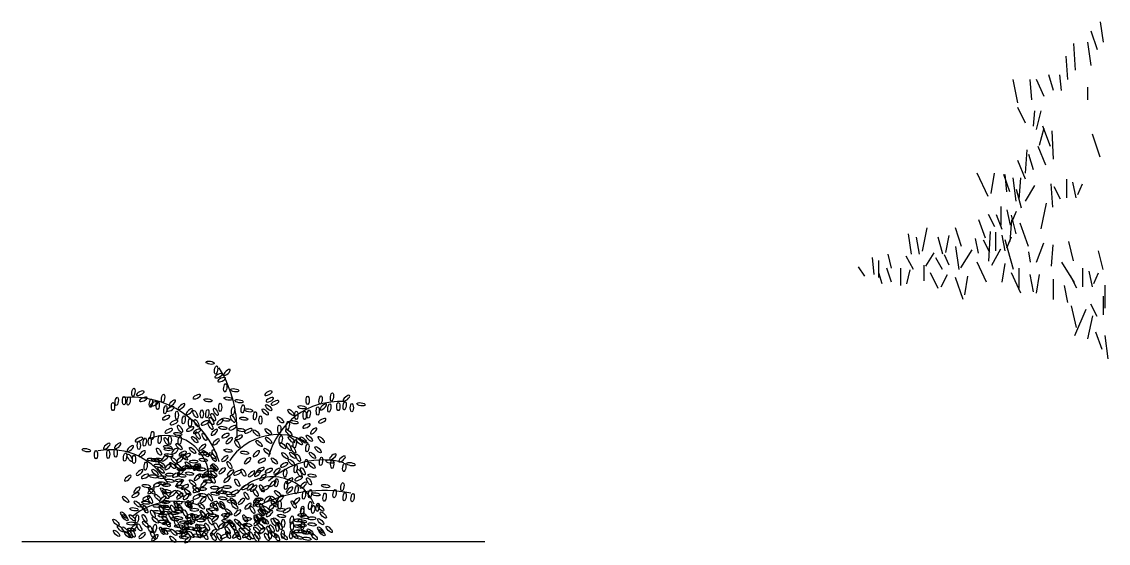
# Model space of a CAD drawing. Header units: millimetres. Extents: x -38686 to 870903, y -23218 to 232707.
# Drawn here: x 51871 to 55926, y 15956 to 17901 of the extents above; entities that cross this region are included whole.
import ezdxf

# ---------------------------------------------------------------- set-up
doc = ezdxf.new("R2010")
doc.units = ezdxf.units.MM
doc.header["$LTSCALE"] = 10
doc.layers.add('40 - Detail Outline', color=142, linetype='Continuous')

msp = doc.modelspace()

# ---------------------------------------------------------------- linework, layer by layer
at = {"layer": '40 - Detail Outline', "color": 250}
for p, q in [((55908.441, 17825.557), (55896.796, 17901.23)), ((55885.15, 17796.452), (55861.858, 17866.304)), ((55803.629, 17720.779), (55797.806, 17819.736)), ((55861.858, 17738.242), (55850.212, 17825.557)), ((55774.514, 17685.853), (55768.691, 17773.168)), ((55588.181, 17598.538), (55570.712, 17685.853)), ((55640.587, 17610.18), (55634.764, 17685.853)), ((55687.171, 17621.822), (55658.056, 17685.853)), ((55722.108, 17645.106), (55704.639, 17703.316)), ((55751.223, 17645.106), (55745.4, 17703.316)), ((55850.212, 17610.18), (55850.212, 17656.748)), ((55617.296, 17522.865), (55588.181, 17581.075)), ((55646.41, 17511.223), (55652.233, 17569.433)), ((55658.056, 17499.581), (55675.525, 17569.433)), ((55669.702, 17441.371), (55687.171, 17505.402)), ((55710.462, 17435.55), (55681.348, 17511.223)), ((55722.108, 17388.981), (55716.285, 17493.76)), ((55895.793, 17396.318), (55867.129, 17482.283)), ((55692.993, 17365.697), (55663.879, 17435.55)), ((55617.296, 17336.592), (55623.118, 17423.908)), ((55646.41, 17348.234), (55628.941, 17406.444)), ((55617.296, 17313.308), (55588.181, 17383.16)), ((55477.545, 17249.277), (55436.785, 17336.592)), ((55489.191, 17260.919), (55500.837, 17336.592)), ((55559.066, 17266.74), (55535.775, 17330.771)), ((55547.42, 17266.74), (55541.598, 17330.771)), ((55582.358, 17231.814), (55570.712, 17319.129)), ((55594.004, 17237.635), (55599.827, 17319.129)), ((55770.988, 17244.676), (55770.988, 17314.529)), ((55601.53, 17205.762), (55584.061, 17275.614)), ((55617.296, 17231.814), (55652.233, 17290.024)), ((55718.581, 17209.75), (55712.759, 17297.066)), ((55747.696, 17238.855), (55724.404, 17285.424)), ((55805.925, 17244.676), (55794.279, 17302.887)), ((55811.748, 17256.318), (55829.217, 17297.066)), ((55525.832, 17141.731), (55525.832, 17211.583)), ((55560.769, 17141.731), (55549.124, 17199.941)), ((55566.592, 17153.373), (55584.061, 17194.12)), ((55676.034, 17128.873), (55695.143, 17224.389)), ((55467.7, 17093.999), (55443.033, 17161.811)), ((55502.54, 17135.91), (55479.249, 17182.478)), ((55530.52, 17125.694), (55508.416, 17180.935)), ((55560.201, 17081.67), (55566.368, 17161.811)), ((55582.42, 17110.246), (55564.952, 17180.098)), ((55232.983, 17045.542), (55250.452, 17132.857)), ((55378.556, 17063.005), (55355.264, 17132.857)), ((55480.033, 17007.693), (55486.2, 17118.658)), ((55506.722, 17046.215), (55506.722, 17116.067)), ((55628.035, 17063.176), (55597.201, 17149.482)), ((55192.223, 17033.9), (55180.577, 17109.573)), ((55221.337, 17033.9), (55209.691, 17097.931)), ((55308.681, 17033.9), (55291.212, 17097.931)), ((55320.327, 17039.721), (55331.973, 17103.752)), ((55442.104, 17037.308), (55431.052, 17092.549)), ((55483.431, 17040.394), (55460.139, 17086.962)), ((55541.66, 17046.215), (55530.014, 17104.425)), ((55572.534, 16976.869), (55541.701, 17087.834)), ((55547.483, 17057.857), (55564.952, 17098.604)), ((55657.616, 17004.163), (55685.246, 17075.977)), ((55795.765, 17009.687), (55779.188, 17081.501)), ((55116.525, 16981.511), (55104.879, 17033.9)), ((55245.697, 16989.199), (55276.531, 17038.517)), ((55331.585, 16993.114), (55315.007, 17031.783)), ((55369.032, 16976.869), (55356.699, 17063.176)), ((55375.199, 16983.034), (55418.366, 17050.846)), ((55491.838, 16993.114), (55524.994, 17053.88)), ((55635.513, 17004.163), (55629.987, 17042.832)), ((55714.37, 16989.199), (55720.536, 17069.34)), ((55907.282, 16976.523), (55889.813, 17046.375)), ((55052.472, 16958.227), (55046.65, 17022.258)), ((55069.941, 16946.585), (55069.941, 17010.616)), ((55198.962, 16976.542), (55171.332, 17026.259)), ((55238.806, 16934.943), (55238.806, 16993.153)), ((55307.365, 16976.869), (55282.698, 17020.023)), ((55471.723, 16929.122), (55436.785, 17004.795)), ((55529.952, 16929.122), (55541.598, 16998.974)), ((55800.246, 16928.289), (55752.472, 17004.702)), ((55017.535, 16952.406), (54994.243, 16987.332)), ((55081.587, 16923.301), (55069.941, 16964.048)), ((55116.525, 16929.122), (55099.056, 16981.511)), ((55151.462, 16917.48), (55151.462, 16981.511)), ((55174.754, 16923.301), (55186.4, 16975.69)), ((55291.212, 16905.838), (55262.098, 16964.048)), ((55302.858, 16911.659), (55326.15, 16958.227)), ((55390.202, 16882.554), (55401.848, 16952.406)), ((55599.827, 16888.375), (55564.889, 16964.048)), ((55594.004, 16905.838), (55594.004, 16981.511)), ((55646.41, 16894.196), (55634.764, 16958.227)), ((55658.056, 16888.375), (55669.702, 16958.227)), ((55808.293, 16906.671), (55785.001, 16953.239)), ((55831.584, 16912.492), (55831.584, 16982.344)), ((55866.522, 16912.492), (55854.876, 16970.702)), ((55872.345, 16924.134), (55889.813, 16964.881)), ((55384.379, 16865.091), (55355.264, 16946.585)), ((55722.108, 16865.091), (55722.108, 16940.764)), ((55774.514, 16853.448), (55762.868, 16917.48)), ((55914.903, 16832.772), (55914.903, 16918.737)), ((55908.022, 16807.424), (55908.022, 16877.276)), ((55806.871, 16761.104), (55788.37, 16841.246)), ((55800.704, 16730.281), (55843.871, 16828.916)), ((55884.731, 16801.603), (55861.439, 16848.171)), ((55850.038, 16717.951), (55868.538, 16804.257)), ((55902.618, 16678.818), (55879.327, 16742.849)), ((55925.91, 16643.892), (55914.264, 16731.207)), ((51871.249, 15962.081), (53598.88, 15962.081))]:
    msp.add_line(p, q, dxfattribs=at)
for centre, radius, start, end in [((52207.744, 16369.415), 467.693, 357.373465, 31.032517), ((52278.203, 16154.634), 346.517, 17.600872, 95.036213), ((53057.622, 16210.263), 274.202, 86.653242, 165.613069), ((52409.283, 16196.419), 161.38, 357.65871, 113.136447), ((52827.58, 16145.267), 215.786, 58.373017, 147.06768), ((52200.523, 16057.076), 247.493, 28.195143, 100.358038), ((52995.726, 15966.91), 299.646, 74.930792, 132.829852), ((52806.076, 16031.914), 171.457, 23.856227, 139.88879), ((52996.42, 15609.835), 542.322, 79.103012, 115.800788), ((52445.834, 15852.459), 259.715, 69.004846, 128.051211)]:
    msp.add_arc(centre, radius, start, end, dxfattribs=at)
for centre, major_axis in [((52574.373, 16629.225), (15.317, -2.412)), ((52596.426, 16602.246), (-2.2, -15.349)), ((52630.702, 16535.349), (-2.2, -15.349)), ((52252.843, 16487.013), (0, -15.506)), ((52287.946, 16519.032), (-2.2, -15.349)), ((52398.933, 16496.189), (-2.2, -15.349)), ((52665.775, 16526.432), (15.317, -2.412)), ((52938.355, 16488.645), (0, -15.506)), ((52986.515, 16489.663), (-2.2, -15.349)), ((53028.952, 16501.084), (-2.2, -15.349)), ((52212.038, 16465.802), (0, -15.506)), ((52225.923, 16484.768), (-2.2, -15.349)), ((52269.992, 16486.399), (-2.2, -15.349)), ((52353.232, 16478.241), (-2.2, -15.349)), ((52378.52, 16470.697), (0, -15.506)), ((52407.094, 16453.767), (-2.2, -15.349)), ((52566.212, 16488.904), (15.317, -2.412)), ((52611.92, 16462.538), (0, -15.506)), ((52641.292, 16495.431), (15.317, -2.412)), ((52660.081, 16450.503), (-2.2, -15.349)), ((52682.097, 16485.641), (15.317, -2.412)), ((52695.988, 16457.03), (-2.2, -15.349)), ((52792.84, 16461.646), (10.964, -10.964)), ((52917.129, 16462.798), (15.317, -2.412)), ((52975.895, 16449.485), (0, -15.506)), ((53019.159, 16460.293), (-2.2, -15.349)), ((53052.607, 16465.802), (0, -15.506)), ((53076.285, 16468.451), (-2.2, -15.349)), ((53103.204, 16460.907), (0, -15.506)), ((53137.473, 16474.22), (15.317, -2.412)), ((52450.335, 16433.169), (0, -15.506)), ((52475.645, 16416.239), (-2.2, -15.349)), ((52518.93, 16437.776), (7.668, -13.477)), ((52543.369, 16438.064), (0, -15.506)), ((52563.783, 16439.082), (-2.2, -15.349)), ((52579.32, 16411.67), (7.668, -13.477)), ((52585.849, 16426.355), (7.668, -13.477)), ((52595.642, 16445.935), (7.668, -13.477)), ((52633.131, 16417.112), (15.317, -2.412)), ((52659.297, 16419.828), (7.668, -13.477)), ((52700.05, 16420.375), (15.317, -2.412)), ((52718.004, 16451.377), (15.317, -2.412)), ((52741.689, 16430.924), (-2.2, -15.349)), ((52762.08, 16415.221), (0, -15.506)), ((52779.783, 16445.33), (10.964, -10.964)), ((52836.909, 16415.96), (10.964, -10.964)), ((52876.081, 16443.698), (10.964, -10.964)), ((52895.918, 16433.169), (0, -15.506)), ((52926.93, 16433.169), (0, -15.506)), ((52942.446, 16437.45), (-2.2, -15.349)), ((52461.804, 16382.301), (7.668, -13.477)), ((52499.301, 16405.431), (0, -15.506)), ((52523.827, 16403.512), (7.668, -13.477)), ((52576.056, 16393.722), (7.668, -13.477)), ((52621.706, 16386.111), (15.317, -2.412)), ((52690.257, 16377.953), (15.317, -2.412)), ((52791.208, 16371.906), (10.964, -10.964)), ((52832.264, 16380.956), (0, -15.506)), ((52867.92, 16368.642), (10.964, -10.964)), ((52864.102, 16395.028), (-2.2, -15.349)), ((52887.75, 16407.322), (15.317, -2.412)), ((52330.382, 16333.025), (-2.2, -15.349)), ((52349.141, 16335.27), (0, -15.506)), ((52358.129, 16357.5), (-2.2, -15.349)), ((52385.876, 16342.815), (-2.2, -15.349)), ((52411.207, 16336.615), (7.668, -13.477)), ((52424.221, 16340.165), (0, -15.506)), ((52453.593, 16363.268), (15.317, -2.412)), ((52460.956, 16339.552), (-2.2, -15.349)), ((52517.003, 16342.536), (10.964, -10.964)), ((52528.723, 16357.826), (7.668, -13.477)), ((52553.206, 16352.931), (7.668, -13.477)), ((52675.619, 16326.825), (7.668, -13.477)), ((52747.14, 16367.011), (10.964, -10.964)), ((52756.933, 16327.851), (10.964, -10.964)), ((52792.84, 16339.273), (10.964, -10.964)), ((52837.987, 16342.815), (-2.2, -15.349)), ((52877.713, 16342.536), (10.964, -10.964)), ((52890.217, 16326.499), (-2.2, -15.349)), ((52907.092, 16334.378), (10.964, -10.964)), ((52921.782, 16340.905), (10.964, -10.964)), ((52944.632, 16347.431), (10.964, -10.964)), ((52988.701, 16342.536), (10.964, -10.964)), ((52112.469, 16302.897), (15.317, -2.412)), ((52148.384, 16286.321), (0, -15.506)), ((52194.084, 16287.953), (0, -15.506)), ((52221.831, 16292.848), (0, -15.506)), ((52308.336, 16320.586), (0, -15.506)), ((52383.46, 16297.455), (7.668, -13.477)), ((52416.053, 16314.319), (15.317, -2.412)), ((52418.247, 16306.617), (15.506, 0)), ((52458.245, 16316.43), (10.964, -10.964)), ((52508.843, 16301.745), (10.964, -10.964)), ((52557.808, 16290.324), (10.964, -10.964)), ((52590.746, 16290.929), (7.668, -13.477)), ((52641.292, 16301.266), (15.317, -2.412)), ((52703.315, 16293.107), (15.317, -2.412)), ((52786.312, 16298.482), (10.964, -10.964)), ((52845.07, 16319.693), (10.964, -10.964)), ((52868.215, 16315.403), (7.668, -13.477)), ((52884.537, 16305.614), (7.668, -13.477)), ((52937.55, 16311.814), (-2.2, -15.349)), ((52977.276, 16305.008), (10.964, -10.964)), ((52256.934, 16277.549), (-2.2, -15.349)), ((52274.104, 16274.612), (7.668, -13.477)), ((52290.383, 16268.373), (0, -15.506)), ((52355.662, 16267.001), (15.317, -2.412)), ((52370.352, 16265.37), (15.317, -2.412)), ((52379.302, 16267.685), (15.506, 0)), ((52394.59, 16247.901), (10.964, -10.964)), ((52419.65, 16283.751), (15.317, -2.412)), ((52440.291, 16264.217), (10.964, -10.964)), ((52478.278, 16277.215), (10.964, -10.964)), ((52492.882, 16248.016), (10.964, -10.964)), ((52513.175, 16260.385), (15.506, 0)), ((52547.252, 16289.584), (15.506, 0)), ((52548.655, 16266.718), (15.317, -2.412)), ((52582.942, 16282.081), (10.964, -10.964)), ((52587.481, 16274.612), (7.668, -13.477)), ((52646.24, 16246.875), (7.668, -13.477)), ((52814.059, 16262.586), (10.964, -10.964)), ((52853.231, 16282.165), (10.964, -10.964)), ((52877.713, 16257.691), (10.964, -10.964)), ((52882.61, 16283.797), (10.964, -10.964)), ((52902.49, 16274.612), (7.668, -13.477)), ((52932.653, 16253.075), (-2.2, -15.349)), ((52954.425, 16246.269), (10.964, -10.964)), ((52956.058, 16283.797), (10.964, -10.964)), ((52988.147, 16261.233), (-2.2, -15.349)), ((53021.588, 16260.475), (15.317, -2.412)), ((53029.756, 16250.425), (0, -15.506)), ((52333.646, 16243.285), (-2.2, -15.349)), ((52368.476, 16220.163), (10.964, -10.964)), ((52380.705, 16244.819), (15.317, -2.412)), ((52391.326, 16228.321), (10.964, -10.964)), ((52434.465, 16245.582), (10.964, -10.964)), ((52456.371, 16240.716), (10.964, -10.964)), ((52466.928, 16231.186), (15.506, 0)), ((52496.137, 16238.486), (15.506, 0)), ((52497.54, 16215.62), (15.317, -2.412)), ((52514.578, 16237.519), (15.317, -2.412)), ((52527.091, 16238.716), (7.668, -13.477)), ((52542.384, 16231.186), (15.506, 0)), ((52578.895, 16228.753), (15.506, 0)), ((52587.187, 16215.268), (10.964, -10.964)), ((52587.81, 16235.849), (10.964, -10.964)), ((52592.679, 16240.716), (10.964, -10.964)), ((52698.469, 16219.137), (7.668, -13.477)), ((52854.309, 16217.179), (-2.2, -15.349)), ((52893.481, 16233.495), (-2.2, -15.349)), ((52907.387, 16217.505), (7.668, -13.477)), ((52920.444, 16224.032), (7.668, -13.477)), ((53074.652, 16238.39), (-2.2, -15.349)), ((53099.933, 16250.685), (15.317, -2.412)), ((52363.823, 16204.999), (15.317, -2.412)), ((52393.906, 16201.987), (15.506, 0)), ((52395.309, 16179.121), (15.317, -2.412)), ((52410.945, 16172.787), (15.506, 0)), ((52423.115, 16211.72), (15.506, 0)), ((52424.518, 16188.854), (15.317, -2.412)), ((52459.626, 16189.82), (15.506, 0)), ((52468.331, 16208.32), (15.317, -2.412)), ((52508.843, 16181.004), (10.964, -10.964)), ((52543.787, 16208.32), (15.317, -2.412)), ((52564.291, 16209.286), (15.506, 0)), ((52565.694, 16186.42), (15.317, -2.412)), ((52580.298, 16205.887), (15.317, -2.412)), ((52584.217, 16193.03), (7.668, -13.477)), ((52675.619, 16181.609), (7.668, -13.477)), ((52821.666, 16181.283), (-2.2, -15.349)), ((52857.574, 16171.493), (-2.2, -15.349)), ((52943.295, 16186.504), (7.668, -13.477)), ((52954.669, 16208.262), (15.317, -2.412)), ((53068.124, 16166.598), (-2.2, -15.349)), ((52336.076, 16169.103), (15.317, -2.412)), ((52356.575, 16150.685), (10.964, -10.964)), ((52378.481, 16126.352), (10.964, -10.964)), ((52400.388, 16150.685), (10.964, -10.964)), ((52409.28, 16133.686), (10.964, -10.964)), ((52412.348, 16149.921), (15.317, -2.412)), ((52461.029, 16166.954), (15.317, -2.412)), ((52461.239, 16140.952), (10.964, -10.964)), ((52490.448, 16145.818), (10.964, -10.964)), ((52522.091, 16157.985), (10.964, -10.964)), ((52544.818, 16158.188), (15.506, 0)), ((52546.221, 16135.322), (15.317, -2.412)), ((52574.424, 16126.133), (7.668, -13.477)), ((52591.065, 16163.054), (15.506, 0)), ((52592.468, 16140.188), (15.317, -2.412)), ((52620.274, 16146.022), (15.506, 0)), ((52637.313, 16165.488), (15.506, 0)), ((52638.715, 16142.622), (15.317, -2.412)), ((52651.917, 16133.855), (15.506, 0)), ((52709.894, 16132.66), (7.668, -13.477)), ((52744.17, 16144.081), (7.668, -13.477)), ((52767.02, 16160.398), (7.668, -13.477)), ((52826.348, 16140.952), (10.964, -10.964)), ((52896.746, 16155.176), (-2.2, -15.349)), ((52924.493, 16135.597), (-2.2, -15.349)), ((52947.343, 16140.492), (-2.2, -15.349)), ((52969.359, 16138.102), (15.317, -2.412)), ((53005.267, 16169.103), (15.317, -2.412)), ((53001.205, 16127.439), (-2.2, -15.349)), ((53038.745, 16140.492), (-2.2, -15.349)), ((53076.285, 16129.07), (-2.2, -15.349)), ((53105.664, 16125.807), (-2.2, -15.349)), ((52259.212, 16119.052), (10.964, -10.964)), ((52303.025, 16102.019), (10.964, -10.964)), ((52327.366, 16089.853), (10.964, -10.964)), ((52334.444, 16107.1), (15.317, -2.412)), ((52332.863, 16082.079), (7.668, -13.477)), ((52350.816, 16117.975), (7.668, -13.477)), ((52376.868, 16094.923), (15.506, 0)), ((52393.253, 16082.079), (7.668, -13.477)), ((52403.643, 16092.49), (15.506, 0)), ((52408.511, 16109.522), (15.506, 0)), ((52435.689, 16083.71), (7.668, -13.477)), ((52448.747, 16098.395), (7.668, -13.477)), ((52454.758, 16107.089), (15.506, 0)), ((52461.804, 16086.974), (7.668, -13.477)), ((52492.882, 16097.153), (10.964, -10.964)), ((52497.712, 16101.659), (7.668, -13.477)), ((52541.563, 16094.72), (10.964, -10.964)), ((52594.01, 16090.237), (7.668, -13.477)), ((52617.019, 16094.72), (10.964, -10.964)), ((52621.677, 16123.155), (15.317, -2.412)), ((52620.125, 16098.395), (7.668, -13.477)), ((52653.32, 16110.989), (15.317, -2.412)), ((52660.832, 16111.752), (10.964, -10.964)), ((52665.7, 16094.72), (10.964, -10.964)), ((52756.582, 16119.256), (15.506, 0)), ((52757.984, 16096.389), (15.317, -2.412)), ((52767.02, 16090.237), (7.668, -13.477)), ((52811.744, 16119.052), (10.964, -10.964)), ((52814.178, 16102.019), (10.964, -10.964)), ((52833.896, 16098.683), (0, -15.506)), ((52886.169, 16100.027), (7.668, -13.477)), ((52947.343, 16096.437), (-2.2, -15.349)), ((52958.768, 16081.753), (-2.2, -15.349)), ((52975.09, 16089.911), (-2.2, -15.349)), ((52986.996, 16087.42), (10.964, -10.964)), ((52251.91, 16060.654), (10.964, -10.964)), ((52256.778, 16050.921), (10.964, -10.964)), ((52283.603, 16050.473), (10.964, -10.964)), ((52290.375, 16082.626), (15.317, -2.412)), ((52301.003, 16045.856), (-2.2, -15.349)), ((52329.598, 16049.446), (7.668, -13.477)), ((52360.609, 16065.762), (7.668, -13.477)), ((52378.271, 16072.057), (15.317, -2.412)), ((52396.341, 16058.424), (15.506, 0)), ((52405.045, 16069.623), (15.317, -2.412)), ((52406.016, 16047.209), (10.964, -10.964)), ((52409.914, 16086.656), (15.317, -2.412)), ((52425.896, 16062.499), (7.668, -13.477)), ((52430.793, 16054.341), (7.668, -13.477)), ((52440.154, 16068.157), (15.506, 0)), ((52454.758, 16073.023), (15.506, 0)), ((52456.161, 16084.223), (15.317, -2.412)), ((52456.161, 16050.157), (15.317, -2.412)), ((52481.39, 16067.394), (7.668, -13.477)), ((52515.61, 16080.323), (15.506, 0)), ((52517.012, 16057.457), (15.317, -2.412)), ((52512.401, 16052.709), (7.668, -13.477)), ((52546.677, 16064.131), (7.668, -13.477)), ((52551.3, 16060.654), (10.964, -10.964)), ((52573.206, 16072.82), (10.964, -10.964)), ((52583.763, 16082.757), (15.506, 0)), ((52585.166, 16059.89), (15.317, -2.412)), ((52632.444, 16060.857), (15.506, 0)), ((52643.794, 16072.82), (10.964, -10.964)), ((52704.998, 16047.814), (7.668, -13.477)), ((52732.745, 16080.447), (7.668, -13.477)), ((52747.434, 16047.814), (7.668, -13.477)), ((52760.629, 16053.354), (10.964, -10.964)), ((52765.497, 16070.387), (10.964, -10.964)), ((52770.365, 16075.253), (10.964, -10.964)), ((52784.969, 16082.553), (10.964, -10.964)), ((52839.34, 16080.323), (15.506, 0)), ((52840.742, 16057.457), (15.317, -2.412)), ((52878.792, 16042.593), (-2.2, -15.349)), ((52917.23, 16060.857), (15.506, 0)), ((52917.964, 16078.489), (-2.2, -15.349)), ((52926.922, 16053.256), (15.317, -2.412)), ((52918.769, 16070.945), (0, -15.506)), ((52996.733, 16060.654), (10.964, -10.964)), ((52222.701, 16033.888), (10.964, -10.964)), ((52239.74, 16009.555), (10.964, -10.964)), ((52256.778, 16004.689), (10.964, -10.964)), ((52279.506, 16029.225), (15.506, 0)), ((52310.012, 16015.182), (7.668, -13.477)), ((52334.2, 16025.998), (10.964, -10.964)), ((52350.816, 16008.655), (7.668, -13.477)), ((52370.108, 16042.314), (10.964, -10.964)), ((52367.922, 16011.592), (-2.2, -15.349)), ((52397.743, 16035.558), (15.317, -2.412)), ((52394.885, 16002.128), (7.668, -13.477)), ((52410.945, 16029.225), (15.506, 0)), ((52416.103, 16029.866), (7.668, -13.477)), ((52441.556, 16045.291), (15.317, -2.412)), ((52450.379, 16028.235), (7.668, -13.477)), ((52457.192, 16019.492), (15.506, 0)), ((52476.665, 16034.091), (15.506, 0)), ((52478.067, 16011.225), (15.317, -2.412)), ((52486.287, 16020.076), (7.668, -13.477)), ((52501.005, 16034.091), (15.506, 0)), ((52502.408, 16011.225), (15.317, -2.412)), ((52497.712, 16039.656), (7.668, -13.477)), ((52530.355, 16013.55), (7.668, -13.477)), ((52539.95, 16041.391), (15.506, 0)), ((52541.353, 16018.525), (15.317, -2.412)), ((52562.999, 16016.813), (7.668, -13.477)), ((52576.056, 16038.025), (7.668, -13.477)), ((52597.274, 16018.445), (7.668, -13.477)), ((52633.847, 16037.991), (15.317, -2.412)), ((52639.711, 16003.76), (7.668, -13.477)), ((52652.768, 16029.866), (7.668, -13.477)), ((52660.929, 16020.076), (7.668, -13.477)), ((52660.929, 16016.813), (7.668, -13.477)), ((52676.956, 16034.156), (10.964, -10.964)), ((52690.041, 16021.722), (10.964, -10.964)), ((52712.768, 16046.257), (15.506, 0)), ((52714.171, 16023.391), (15.317, -2.412)), ((52711.948, 16014.422), (10.964, -10.964)), ((52748.459, 16004.689), (10.964, -10.964)), ((52747.434, 16041.288), (7.668, -13.477)), ((52763.063, 16019.288), (10.964, -10.964)), ((52773.549, 16041.288), (7.668, -13.477)), ((52780.101, 16038.754), (10.964, -10.964)), ((52794.767, 16005.392), (7.668, -13.477)), ((52804.56, 16010.287), (7.668, -13.477)), ((52811.089, 16034.761), (7.668, -13.477)), ((52821.48, 16038.754), (10.964, -10.964)), ((52825.735, 16015.469), (0, -15.506)), ((52833.939, 16020.076), (7.668, -13.477)), ((52846.953, 16030.154), (0, -15.506)), ((52879.597, 16020.364), (0, -15.506)), ((52902.625, 16041.391), (15.506, 0)), ((52904.028, 16018.525), (15.317, -2.412)), ((52917.23, 16021.925), (15.506, 0)), ((52918.632, 16037.991), (15.317, -2.412)), ((52919.596, 16021.382), (-2.2, -15.349)), ((52953.74, 16048.691), (15.506, 0)), ((52955.143, 16025.825), (15.317, -2.412)), ((52986.996, 16036.321), (10.964, -10.964)), ((52986.996, 16004.689), (10.964, -10.964)), ((53018.639, 16007.122), (10.964, -10.964)), ((52225.135, 15992.522), (10.964, -10.964)), ((52266.514, 15987.656), (10.964, -10.964)), ((52280.908, 16006.359), (15.317, -2.412)), ((52275.736, 15989.075), (7.668, -13.477)), ((52285.53, 15992.339), (7.668, -13.477)), ((52360.609, 15987.444), (7.668, -13.477)), ((52404.383, 15999.892), (10.964, -10.964)), ((52412.348, 16006.359), (15.317, -2.412)), ((52435.395, 15970.522), (10.964, -10.964)), ((52438.659, 15996.628), (10.964, -10.964)), ((52458.595, 15996.625), (15.317, -2.412)), ((52474.23, 16000.025), (15.506, 0)), ((52475.633, 15977.159), (15.317, -2.412)), ((52479.758, 16000.497), (7.668, -13.477)), ((52502.314, 15988.47), (10.964, -10.964)), ((52522.912, 16007.325), (15.506, 0)), ((52524.314, 15984.459), (15.317, -2.412)), ((52531.987, 15989.075), (7.668, -13.477)), ((52556.47, 15982.549), (7.668, -13.477)), ((52587.481, 15979.285), (7.668, -13.477)), ((52608.7, 15979.285), (7.668, -13.477)), ((52641.343, 15987.444), (7.668, -13.477)), ((52673.986, 15993.97), (7.668, -13.477)), ((52678.883, 15982.549), (7.668, -13.477)), ((52694.909, 15999.822), (10.964, -10.964)), ((52714.382, 15980.356), (10.964, -10.964)), ((52727.848, 15985.812), (7.668, -13.477)), ((52745.802, 15974.391), (7.668, -13.477)), ((52750.699, 15984.18), (7.668, -13.477)), ((52786.606, 15979.285), (7.668, -13.477)), ((52797.988, 15987.731), (0, -15.506)), ((52811.744, 15987.656), (10.964, -10.964)), ((52824.146, 15977.654), (7.668, -13.477)), ((52850.689, 15980.356), (10.964, -10.964)), ((52845.321, 15989.363), (0, -15.506)), ((52877.16, 15987.117), (-2.2, -15.349)), ((52889.634, 15985.222), (10.964, -10.964)), ((52902.625, 16000.025), (15.506, 0)), ((52904.028, 15977.159), (15.317, -2.412)), ((52918.632, 15999.059), (15.317, -2.412)), ((52934.268, 15995.159), (15.506, 0)), ((52935.671, 15972.293), (15.317, -2.412)), ((52948.052, 15997.389), (10.964, -10.964)), ((52962.656, 15980.356), (10.964, -10.964)), ((52991.865, 15994.956), (10.964, -10.964))]:
    msp.add_ellipse(centre, major_axis=major_axis, ratio=0.36842117, dxfattribs=at)
at = {"layer": '40 - Detail Outline', "color": 250, "extrusion": (0, 0, -1)}
for centre, major_axis in [((52605.88, 16580.655), (13.962, 6.745)), ((52637.432, 16593.108), (11.676, 10.203)), ((52617.305, 16565.97), (13.962, 6.745)), ((52313.722, 16515.389), (13.962, 6.745)), ((52524.272, 16502.336), (13.962, 6.745)), ((52791.948, 16515.389), (13.962, 6.745)), ((53083.015, 16496.842), (11.676, 10.203)), ((52325.147, 16492.546), (13.962, 6.745)), ((52365.951, 16476.23), (13.962, 6.745)), ((52426.341, 16456.65), (13.962, 6.745)), ((52433.41, 16478.894), (11.676, 10.203)), ((52467.686, 16465.841), (11.676, 10.203)), ((52796.844, 16490.915), (13.962, 6.745)), ((52816.43, 16479.493), (13.962, 6.745)), ((52996.51, 16464.209), (11.676, 10.203)), ((52410.02, 16424.017), (13.962, 6.745)), ((52497.065, 16446.261), (11.676, 10.203)), ((52992.705, 16412.596), (13.962, 6.745)), ((52419.813, 16375.068), (13.962, 6.745)), ((52439.399, 16406.069), (13.962, 6.745)), ((52499.789, 16381.595), (13.962, 6.745)), ((52525.904, 16373.437), (13.962, 6.745)), ((52555.283, 16404.438), (13.962, 6.745)), ((52590.099, 16369.574), (11.676, 10.203)), ((52611.317, 16408.733), (11.676, 10.203)), ((52658.11, 16386.49), (13.962, 6.745)), ((52716.868, 16375.068), (13.962, 6.745)), ((52933.947, 16393.016), (13.962, 6.745)), ((52960.602, 16374.469), (11.676, 10.203)), ((52308.825, 16342.435), (13.962, 6.745)), ((52596.628, 16333.678), (11.676, 10.203)), ((52631.995, 16357.12), (13.962, 6.745)), ((52645.593, 16338.573), (11.676, 10.203)), ((52680.96, 16350.594), (13.962, 6.745)), ((52188.585, 16317.361), (11.676, 10.203)), ((52229.389, 16318.993), (11.676, 10.203)), ((52276.722, 16309.203), (11.676, 10.203)), ((52320.791, 16289.623), (11.676, 10.203)), ((52443.204, 16299.413), (11.676, 10.203)), ((52472.042, 16290.223), (13.962, 6.745)), ((52546.03, 16314.098), (11.676, 10.203)), ((52746.787, 16289.623), (11.676, 10.203)), ((52405.664, 16273.307), (11.676, 10.203)), ((52461.157, 16266.78), (11.676, 10.203)), ((52486.732, 16282.065), (13.962, 6.745)), ((52629.271, 16271.675), (11.676, 10.203)), ((52714.144, 16263.517), (11.676, 10.203)), ((52767.465, 16264.117), (13.962, 6.745)), ((53032.418, 16278.202), (11.676, 10.203)), ((53066.693, 16270.044), (11.676, 10.203)), ((52310.998, 16219.463), (11.676, 10.203)), ((52417.089, 16240.674), (11.676, 10.203)), ((52447.56, 16210.272), (13.962, 6.745)), ((52464.422, 16221.094), (11.676, 10.203)), ((52480.203, 16238.01), (13.962, 6.745)), ((52524.272, 16242.905), (13.962, 6.745)), ((52525.904, 16236.379), (13.962, 6.745)), ((52555.823, 16211.305), (11.676, 10.203)), ((52619.478, 16225.989), (11.676, 10.203)), ((52650.489, 16217.831), (11.676, 10.203)), ((52676.064, 16218.431), (13.962, 6.745)), ((52728.834, 16214.568), (11.676, 10.203)), ((52751.684, 16216.2), (11.676, 10.203)), ((52762.569, 16229.852), (13.962, 6.745)), ((52793.58, 16226.589), (13.962, 6.745)), ((52823.5, 16224.358), (11.676, 10.203)), ((52850.706, 16247.8), (13.962, 6.745)), ((52266.929, 16198.251), (11.676, 10.203)), ((52331.675, 16205.378), (13.962, 6.745)), ((52377.376, 16174.376), (13.962, 6.745)), ((52459.525, 16178.672), (11.676, 10.203)), ((52526.444, 16201.515), (11.676, 10.203)), ((52550.927, 16177.04), (11.676, 10.203)), ((52637.432, 16193.357), (11.676, 10.203)), ((52723.937, 16165.619), (11.676, 10.203)), ((52771.27, 16201.515), (11.676, 10.203)), ((52808.81, 16178.672), (11.676, 10.203)), ((52870.833, 16188.462), (11.676, 10.203)), ((52904.568, 16197.219), (13.962, 6.745)), ((52921.43, 16172.145), (11.676, 10.203)), ((52295.768, 16135.217), (13.962, 6.745)), ((52301.205, 16154.197), (11.676, 10.203)), ((52353.434, 16150.934), (11.676, 10.203)), ((52435.043, 16141.144), (11.676, 10.203)), ((52461.157, 16131.354), (11.676, 10.203)), ((52480.203, 16166.218), (13.962, 6.745)), ((52485.64, 16129.723), (11.676, 10.203)), ((52524.272, 16153.165), (13.962, 6.745)), ((52524.272, 16128.69), (13.962, 6.745)), ((52608.053, 16152.566), (11.676, 10.203)), ((52666.271, 16145.007), (13.962, 6.745)), ((52705.443, 16164.587), (13.962, 6.745)), ((52736.994, 16160.724), (11.676, 10.203)), ((52780.523, 16161.323), (13.962, 6.745)), ((52870.833, 16154.197), (11.676, 10.203)), ((52336.572, 16123.796), (13.962, 6.745)), ((52397.503, 16119.933), (11.676, 10.203)), ((52500.33, 16103.616), (11.676, 10.203)), ((52547.663, 16116.669), (11.676, 10.203)), ((52587.926, 16102.584), (13.962, 6.745)), ((52691.294, 16111.775), (11.676, 10.203)), ((52715.776, 16093.826), (11.676, 10.203)), ((52746.787, 16105.248), (11.676, 10.203)), ((52749.511, 16114.006), (13.962, 6.745)), ((52787.592, 16119.933), (11.676, 10.203)), ((52805.546, 16092.195), (11.676, 10.203)), ((52836.557, 16123.196), (11.676, 10.203)), ((52896.947, 16113.406), (11.676, 10.203)), ((52496.525, 16056.898), (13.962, 6.745)), ((52530.8, 16052.003), (13.962, 6.745)), ((52559.088, 16054.667), (11.676, 10.203)), ((52593.363, 16048.141), (11.676, 10.203)), ((52637.432, 16057.93), (11.676, 10.203)), ((52676.604, 16069.352), (11.676, 10.203)), ((52795.753, 16066.089), (11.676, 10.203)), ((52860.499, 16078.11), (13.962, 6.745)), ((52289.779, 16013.876), (11.676, 10.203)), ((52489.996, 16032.424), (13.962, 6.745)), ((52617.846, 16020.403), (11.676, 10.203)), ((52634.168, 16026.929), (11.676, 10.203)), ((52750.052, 16033.456), (11.676, 10.203)), ((52320.791, 15984.507), (11.676, 10.203)), ((52368.124, 15976.348), (11.676, 10.203)), ((52477.479, 15989.401), (11.676, 10.203)), ((52490.537, 15968.19), (11.676, 10.203)), ((52545.49, 16006.317), (13.962, 6.745)), ((52554.191, 15991.033), (11.676, 10.203)), ((52586.835, 15995.928), (11.676, 10.203)), ((52627.099, 15981.843), (13.962, 6.745)), ((52670.075, 15986.138), (11.676, 10.203)), ((52708.707, 15985.106), (13.962, 6.745)), ((52768.006, 16002.455), (11.676, 10.203))]:
    msp.add_ellipse(centre, major_axis=major_axis, ratio=0.36842117, dxfattribs=at)

doc.saveas('drawing.dxf')
